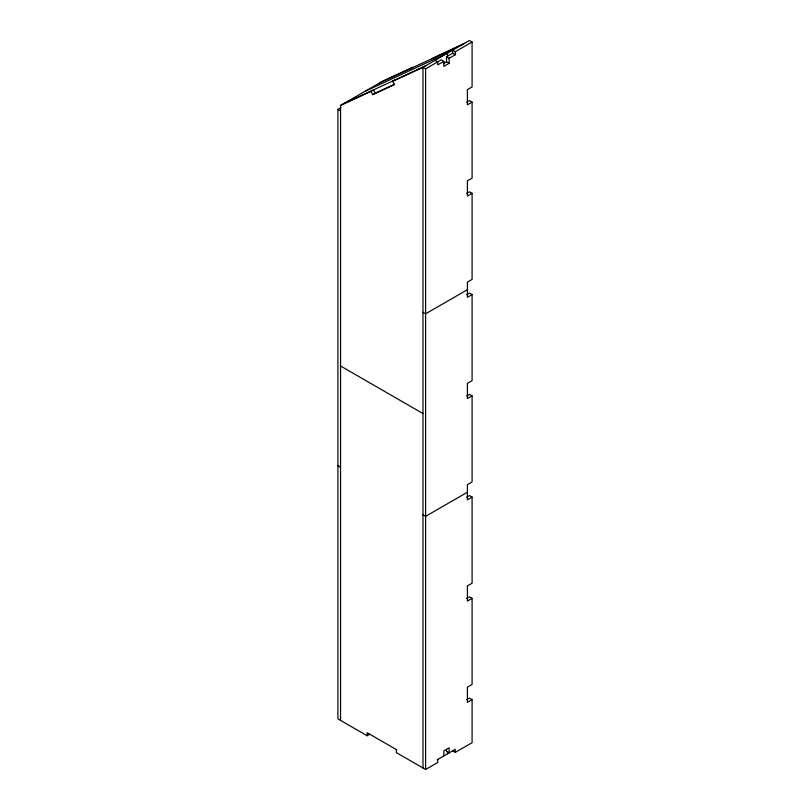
<?xml version="1.0" encoding="UTF-8"?>
<svg xmlns="http://www.w3.org/2000/svg" width="810" height="810" viewBox="0 0 810 810"><rect width="100%" height="100%" fill="white"/><g stroke="black" fill="none" stroke-linecap="round" stroke-linejoin="round"><path stroke-width="1.21" d="M340.544 720.394L340.544 105.452L382.35 81.314L412.705 67.281L410.073 68.799M422.982 767.981L422.982 67.331L469.456 40.5L472.088 42.019L472.088 86.933L467.41 89.626L467.41 104.814L472.088 102.121L472.088 178.139L467.41 180.843L467.41 196.03L472.088 193.327L472.088 279.399L467.41 282.103L467.41 297.29L472.088 294.587L472.088 380.659L467.41 383.363L467.41 398.55L472.088 395.847L472.088 481.92L467.41 484.623L467.41 499.81L472.088 497.107L472.088 583.18L467.41 585.883L467.41 601.071L472.088 598.367L472.088 684.44L467.41 687.143L467.41 702.331L472.088 699.627L472.088 742.669L455.281 752.369L452.648 750.85M437.734 759.456L437.734 762.494L425.604 769.5L425.604 68.85L422.982 67.331L392.617 81.364L394.379 84.645L372.661 94.689L370.899 91.409L340.544 105.452M369.775 734.224L367.143 735.743L337.912 718.875L337.912 109.37L340.949 107.619M370.899 91.409L373.531 89.89L375.293 93.17L394.723 84.179M392.617 81.364L395.25 79.846M431.791 58.755L464.778 43.203M372.661 94.689L375.293 93.17M425.604 68.85L441.248 59.829L443.88 61.347L443.88 66.369L449.135 63.332L449.135 58.3L455.281 54.756L455.281 51.718L472.088 42.019M443.353 63.636L446.512 61.813L446.512 56.781L452.648 53.237L455.281 54.756M443.88 61.347L437.734 64.891L437.734 61.854L435.112 60.335M466.651 102.222L469.456 100.602L472.088 102.121M466.651 193.428L469.456 191.808L472.088 193.327M467.41 289.697L425.604 313.824L422.982 312.306M466.651 294.688L469.456 293.068L472.088 294.587M466.651 395.948L469.456 394.328L472.088 395.847M467.41 492.217L425.604 516.345L422.982 514.826M466.651 497.208L469.456 495.588L472.088 497.107M466.651 598.469L469.456 596.848L472.088 598.367M466.651 699.729L469.456 698.109L472.088 699.627M437.177 759.78L455.281 749.331L455.281 752.369M379.718 82.833L462.145 44.722M365.097 91.267L447.535 53.156L447.535 56.194M343.177 103.923L425.604 65.812M455.281 51.718L452.648 50.2L452.648 53.237M446.512 56.781L449.135 58.3M446.512 61.813L449.135 63.332M337.912 109.37L340.544 110.889M340.544 365.978L422.982 413.566M337.912 465.72L340.544 467.238M396.839 749.857L367.143 732.706L367.143 735.743M425.604 769.5L396.373 752.622L396.373 749.584M447.535 751.781L447.535 753.806M446.512 749.331L446.512 751.356L449.135 752.875L449.135 747.812L443.88 750.85L443.88 755.912"/></g></svg>
